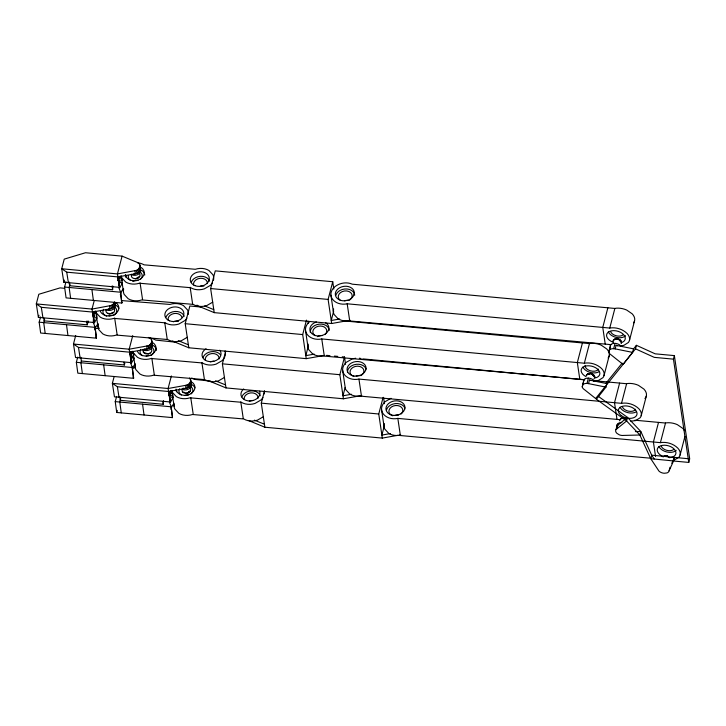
<?xml version="1.0" encoding="UTF-8"?>
<svg xmlns="http://www.w3.org/2000/svg" width="726" height="726" viewBox="0 0 726 726"><rect width="100%" height="100%" fill="white"/><g stroke="black" fill="none" stroke-linecap="round" stroke-linejoin="round"><path stroke-width="1.09" d="M64.523 288.295L60.086 287.886L38.805 294.266L36.3 303.913L41.318 307.307L92.483 312.053L109.998 308.895C112.929 308.595 116.242 305.637 114.726 302.524M117.966 280.78L118.011 276.352M140.054 265.498L138.838 268.856L136.424 270.39L117.44 273.92L61.719 268.765L64.224 259.128L85.505 252.739L122.095 256.133L136.597 262.131C142.296 263.611 141.742 273.602 135.417 273.756L117.911 276.905L66.738 272.168L61.719 268.765L63.806 282.223L119.536 287.369L118.029 276.443L117.911 276.905M148.349 337.409C153.985 338.498 151.707 346.12 146.706 346.039L129.192 349.197L73.471 344.042L75.704 335.466M129.664 352.183L129.782 351.711L131.279 362.646L75.558 357.501L73.471 344.042L78.49 347.436L129.664 352.183L147.169 349.024C151.199 348.698 153.531 344.433 151.807 340.766M181.972 389.717C181.663 394.917 191.065 394.182 190.711 389.263M189.604 378.001C192.544 380.914 189.014 385.188 185.602 385.352L168.096 388.501L112.367 383.355L114.046 376.921M168.559 391.486L168.677 391.024L170.183 401.959L114.454 396.813L112.367 383.355L117.385 386.749L168.559 391.486L186.065 388.337C190.094 388.011 192.426 383.736 190.702 380.079M118.792 285.763L119.118 283.185L119.745 287.823L122.522 282.786L120.171 282.568L119.536 277.922L120.008 276.189M617.363 424.22L616.02 429.52A5.835 3.639 14.2 0 0 616.882 433.313L619.26 434.81A5.835 3.639 14.2 0 0 623.643 435.418L639.915 435.01L640.795 431.48L627.5 417.405L598.26 396.287M632.591 352.382L633.489 348.825L616.084 345.34L615.185 348.879L613.688 348.671A5.835 3.639 14.2 0 0 609.223 350.313L608.887 352.164A5.835 3.639 14.2 0 0 611.156 354.932L623.108 364.425L632.591 352.382L615.185 348.879M582.57 385.061A5.835 3.639 14.2 0 1 587.044 383.419L588.532 383.627L589.43 380.088L606.836 383.573L605.938 387.13L596.454 399.173L584.503 389.68A5.835 3.639 14.2 0 1 582.234 386.913L583.904 379.752A5.835 3.639 14.2 0 1 589.122 378.182A5.835 3.639 14.2 0 1 594.485 381.214M582.234 386.913L583.305 382.675M587.044 383.419L588.378 378.119M609.223 350.313L610.557 345.004A5.835 3.639 14.2 0 1 615.775 343.443A5.835 3.639 14.2 0 1 621.138 346.465M608.887 352.164L610.23 346.865M613.688 348.671L615.031 343.371M616.746 428.785L617.635 425.245L627.5 417.405L626.602 420.962L616.02 429.52M92.483 312.053L92.61 311.581L94.108 322.516L38.387 317.371L38.941 315.229M63.806 282.223L64.369 280.082M308.251 346.266L305.818 355.649L306.227 358.653L323.124 355.649A5.835 4.438 -7.9 0 0 324.622 355.395M333.67 311.118L331.238 320.502L331.646 323.506L348.544 320.502A5.835 4.438 -7.9 0 0 350.05 320.248M345.149 387.439L342.99 395.779L343.398 398.783L360.296 395.779A5.835 4.438 -7.9 0 0 361.793 395.525M384.317 425.708L381.885 435.092L382.293 438.096L398.138 435.273M639.905 435.092L650.768 458.714L658.927 471.056A5.835 3.639 14.7 0 0 664.236 473.261L666.958 472.935A5.835 3.639 14.7 0 0 669.1 470.793L673.556 460.946L674.472 457.425L688.611 458.75M94.208 300.691L92.02 309.067L94.108 322.516M122.095 256.133L117.44 273.92L119.536 287.369M132.749 335.594L129.192 349.197L131.279 362.646M171.372 375.95L168.096 388.501L170.183 401.959M306.227 358.653L188.814 347.781L185.212 323.696L189.849 306.009L201.038 307.044M331.646 323.506L214.234 312.634L210.631 288.549L215.268 270.862L332.744 281.733L333.824 289.111M343.398 398.783L225.986 387.911L222.383 363.826L225.659 351.339M382.293 438.096L264.881 427.224L261.287 403.139L264.554 390.652M314.258 354.143L305.818 355.649L302.688 334.568L306.472 320.13M339.686 318.995L331.238 320.502L328.107 299.421L332.744 281.733M351.438 394.272L342.99 395.779L339.859 374.698L344.496 357.01L342.255 356.802M390.334 433.585L381.885 435.092L378.754 414.001L383.11 397.403M582.443 342.944L577.333 362.564L579.811 379.253M309.512 321.872L308.949 322.28A13.994 10.609 -8.4 0 0 306.181 332.898C309.013 338.398 316.055 340.222 321.763 338.942L584.339 363.209L589.448 343.598L590.773 343.344A13.994 8.694 14.6 0 1 601.273 345.204L606.764 348.97A13.994 8.694 14.6 0 1 608.107 358.009M607.871 307.806L602.762 327.417L605.239 344.106M614.868 308.45L352.291 284.184C346.429 281.606 339.169 282.977 334.368 287.133A13.994 10.609 -8.4 0 0 331.6 297.751C334.432 303.25 341.483 305.083 347.182 303.795L609.758 328.061L614.868 308.45L616.202 308.196A13.994 8.694 14.6 0 1 626.692 310.056L632.183 313.823A13.994 8.694 14.6 0 1 633.526 322.861M604.032 375.569L609.141 355.958M629.46 340.421L634.569 320.81M619.614 383.074L614.514 402.694L616.991 419.383M595.846 398.284L635.495 348.843L636.412 345.313L655.197 353.834L674.363 355.604L689.7 458.85L688.774 462.417L673.528 461.019M355.704 358.227L352.128 358.989L346.12 362.41A13.994 10.609 -8.4 0 0 343.353 373.028C346.184 378.527 353.235 380.351 358.934 379.072L621.51 403.338L626.62 383.727L627.954 383.473A13.994 8.694 14.6 0 1 638.444 385.334L643.935 389.1A13.994 8.694 14.6 0 1 645.278 398.138L644.888 398.483M641.212 415.699L646.322 396.087M688.774 462.417L673.447 359.143L674.363 355.604M658.518 422.387L653.409 441.998L655.551 456.463M391.024 398.293L385.016 401.723A13.994 10.609 -8.4 0 0 382.248 412.332C385.079 417.84 392.131 419.664 397.83 418.385L660.406 442.651L665.515 423.031L666.849 422.786A13.994 8.694 14.6 0 1 677.34 424.646L682.83 428.413A13.994 8.694 14.6 0 1 684.518 430.718M669.1 470.793L670.025 467.263M680.108 455.002L684.927 436.48M94.58 311.327L94.117 313.069L94.752 317.707L97.102 317.934L94.326 322.97L93.69 318.324L93.409 319.095L93.327 322.725L95.042 326.891L96.404 338.18L40.647 333.025L39.168 322.181L40.565 316.963M44.649 319.141L43.714 322.607L45.203 333.443M118.746 287.587L120.471 291.743L121.832 303.041L66.075 297.878L64.587 287.042L65.984 281.824M70.068 283.993L69.142 287.46L70.622 298.304M130.499 362.855L132.223 367.02L133.584 378.31L77.827 373.155L76.339 362.31L77.736 357.092M80.849 357.283L81.357 361.003L80.895 362.737L82.374 373.572M169.394 402.168L171.118 406.324L172.479 417.622L116.723 412.468L115.234 401.623L116.641 396.405M116.723 412.468L117.285 410.381M120.716 398.583L119.79 402.041L121.269 412.885M43.805 318.088L44.186 320.874L87.193 324.84L88.227 321.028M96.404 338.18L95.042 326.891M69.097 282.006L69.605 285.726L112.612 289.692L112.829 286.098M121.832 303.041L120.471 291.743M81.357 361.003L124.364 364.969L124.836 363.236M130.589 359.225L130.871 358.453L131.497 363.1L134.274 358.063L131.923 357.836L131.288 353.199L131.76 351.457M131.923 357.836L132.395 356.103M133.584 378.31L132.223 367.02M119.745 396.596L120.253 400.307L163.259 404.282L163.477 400.688M172.788 394.59L173.169 397.376L170.819 397.149L170.183 392.503L170.655 390.769L171.037 393.556M172.479 417.622L171.118 406.324M92.592 314.059L92.583 311.499M129.763 354.188L129.763 351.629M168.659 393.501L168.659 390.933M106.214 309.403C103.909 315.656 116.596 314.93 114.363 308.986M38.387 317.371L36.3 303.913L92.02 309.067L110.996 305.528L113.41 304.003L114.608 301.807M131.633 274.256C129.328 280.508 142.024 279.782 139.782 273.838M143.385 349.533C141.08 355.785 153.776 355.059 151.534 349.115M188.633 391.532L190.375 391.024M169.485 398.538L169.766 397.766L170.392 402.404L173.169 397.376M583.904 379.752L583.577 381.613M586.254 375.641C587.906 371.004 597.28 374.616 594.077 378.8M588.977 374.38L590.202 373.491M592.942 375.614L592.634 374.244M610.203 345.894L610.557 345.004M621.284 343.489C623.207 338.234 611.601 336.764 613.243 342.382M619.596 340.866L619.287 339.496M671.804 463.333L674.472 457.425L651.694 455.166L640.795 431.48L635.377 431.607M666.904 455.828L662.72 456.645L666.904 455.828L668.555 456.89M588.831 373.763L591.254 373.545M615.485 339.015L617.908 338.797M619.732 420.844C619.432 418.367 622.708 417.84 624.523 418.348L625.703 418.412M112.412 312.498L112.131 312.879L113.71 312.38M633.417 349.061L636.412 345.313M605.883 383.382L622.118 363.145M615.757 339.314L616.855 338.743M622.563 418.53L624.714 418.013M137.305 278.394L136.679 278.285L137.55 277.731M186.836 393.265L189.785 391.813M212.772 302.116L206.783 305.573A13.994 10.609 -8.4 0 1 193.116 304.375L141.86 299.92A13.994 10.609 -8.4 0 1 128.184 298.731L124.155 294.402A13.994 10.609 -8.4 0 1 123.665 288.93M187.344 337.263L181.364 340.721A13.994 10.609 -8.4 0 1 167.688 339.523L116.432 335.067A13.994 10.609 -8.4 0 1 102.765 333.869L98.736 329.55A13.994 10.609 -8.4 0 1 98.246 324.077M224.525 377.393L218.535 380.851A13.994 10.609 -8.4 0 1 204.868 379.653L153.613 375.197A13.994 10.609 -8.4 0 1 139.936 373.999L135.907 369.679A13.994 10.609 -8.4 0 1 135.417 364.207M263.42 416.706L257.431 420.154A13.994 10.609 -8.4 0 1 243.764 418.966L192.508 414.501A13.994 10.609 -8.4 0 1 178.832 413.312L174.812 408.992A13.994 10.609 -8.4 0 1 174.131 404.446M135.036 278.739L136.189 278.684M109.608 313.886L111.74 313.196M185.684 393.329L186.255 393.038M147.932 353.952L150.055 353.172M137.831 277.359L139.728 276.434M674.554 459.903L679.064 457.062A13.994 8.694 14.6 0 0 677.721 448.024C673.22 443.686 666.568 441.608 660.406 442.651M316.364 321.963L314.131 322.943A9.565 7.251 -8.4 0 0 310.047 330.657A9.565 7.251 -8.4 0 0 317.498 335.929C322.017 336.292 327.263 334.142 328.724 329.54A9.565 7.251 -8.4 0 0 325.693 322.834M212.301 282.986A13.994 10.609 -8.4 0 1 210.295 285.427L204.305 288.875A13.994 10.609 -8.4 0 1 190.639 287.687L139.383 283.222A13.994 10.609 -8.4 0 1 125.707 282.033L121.678 277.713A13.994 10.609 -8.4 0 1 121.097 275.944M186.881 318.124A13.994 10.609 -8.4 0 1 184.867 320.574L178.886 324.023A13.994 10.609 -8.4 0 1 165.21 322.834L113.955 318.369A13.994 10.609 -8.4 0 1 100.288 317.18L96.259 312.852A13.994 10.609 -8.4 0 1 95.678 311.091M224.924 356.466A13.994 10.609 -8.4 0 1 222.047 360.704L216.058 364.153A13.994 10.609 -8.4 0 1 202.391 362.964L151.135 358.499A13.994 10.609 -8.4 0 1 137.459 357.31L133.43 352.981A13.994 10.609 -8.4 0 1 132.849 351.221M262.948 397.567A13.994 10.609 -8.4 0 1 260.943 400.008L254.953 403.465A13.994 10.609 -8.4 0 1 241.286 402.268L190.03 397.812A13.994 10.609 -8.4 0 1 176.354 396.623L172.325 392.294A13.994 10.609 -8.4 0 1 171.744 390.524M613.18 340.222L614.895 339.614M586.526 374.97L589.104 374.062M616.574 338.969L617.363 338.724M589.929 373.718L590.719 373.473M623.389 418.185L624.178 417.94M665.588 455.992L666.368 455.746M95.133 328.651L99.48 328.216M132.967 368.282L135.09 367.646M613.724 339.659L616.02 339.042M587.071 374.407L589.367 373.79M620.53 418.875L622.826 418.258M611.238 344.659L348.153 320.81A13.994 10.609 -8.4 0 1 338.071 318.787L334.078 314.44A13.994 10.609 -8.4 0 1 333.633 308.967M584.811 379.716L322.734 355.949A13.994 10.609 -8.4 0 1 312.643 353.934L308.659 349.587A13.994 10.609 -8.4 0 1 308.214 344.115M619.986 419.664L359.905 396.078A13.994 10.609 -8.4 0 1 349.823 394.064L345.83 389.717A13.994 10.609 -8.4 0 1 345.131 387.031L342.654 370.342M651.376 458.278L398.801 435.391A13.994 10.609 -8.4 0 1 388.719 433.377L384.735 429.03A13.994 10.609 -8.4 0 1 384.281 423.548M614.514 339.242L616.392 338.851M587.86 373.99L589.739 373.6M621.32 418.457L623.198 418.067M663.519 456.246L665.388 455.864M622.291 418.23L623.661 417.958M664.499 456.019L665.851 455.765M609.758 328.061C615.92 327.018 622.572 329.105 627.073 333.443A13.994 8.694 14.6 0 1 628.417 342.472L623.906 345.322L620.748 345.921M584.339 363.209C590.492 362.165 597.153 364.252 601.654 368.581A13.994 8.694 14.6 0 1 602.997 377.62L598.487 380.46L593.587 381.05M621.51 403.338C627.672 402.295 634.324 404.382 638.826 408.711A13.994 8.694 14.6 0 1 640.169 417.749L635.658 420.59L630.758 421.18M108.501 313.714L110.189 313.596M137.16 278.049L138.312 277.904M187.807 392.639L188.96 392.485M107.521 313.323L109.662 313.514M144.692 353.453L146.371 353.453L145.99 353.181M121.342 300.564L169.848 304.43A13.994 10.609 -8.4 0 1 183.515 305.628L187.544 309.948A13.994 10.609 -8.4 0 1 188.215 314.494M175.202 342.146L155.763 340.104A13.994 10.609 -8.4 0 0 149.284 338.08M210.758 381.159L194.659 379.408A13.994 10.609 -8.4 0 0 191.628 378.065M210.631 288.549L328.107 299.421M64.587 287.042L120.344 292.197M343.752 320.892L589.448 343.598M673.447 359.143L654.271 357.364L635.495 348.843M185.212 323.696L302.688 334.568M39.168 322.181L94.924 327.344M326.591 355.35L329.949 355.658M334.423 356.076L337.781 356.384M583.586 379.752L362.764 358.88M595.973 380.896L626.62 383.727M222.383 363.826L339.859 374.698M76.339 362.31L132.096 367.474M634.869 420.2L665.515 423.031M261.287 403.139L378.754 414.001M115.234 401.623L170.991 406.778M117.902 280.581L119.726 280.744M92.483 315.719L94.307 315.892M168.55 395.162L171.291 395.416M119.536 277.922L121.886 278.149M94.117 313.069L96.467 313.287M131.288 353.199L133.638 353.417L133.893 355.277M170.183 392.503L172.534 392.73M673.556 460.946L650.768 458.714L651.694 455.166L654.162 458.968M182.789 392.176L184.885 392.494M111.259 313.432L111.877 313.541M148.431 353.562L149.057 353.671M187.326 392.866L187.952 392.984M588.532 383.627L605.938 387.13M359.325 358.199L361.049 358.535M143.331 352.128L144.928 352.6M617.717 339.133L620.63 340.612M591.064 373.881L593.977 375.36M624.523 418.348L626.62 419.192M666.722 456.164L668.809 457.035L667.893 456.237M204.714 305.964L213.762 309.612M214.234 312.634L197.944 305.936A5.835 4.401 -8.9 0 1 197.009 305.092M178.287 340.703L188.343 344.75M188.814 347.781L172.516 341.084M215.459 380.832L225.514 384.88M225.986 387.911L209.696 381.214M254.354 420.145L264.409 424.193M264.881 427.224L248.591 420.526M596.454 399.264L626.602 420.962L639.915 435.01M618.897 339.196L619.813 339.977M592.244 373.944L593.16 374.725M619.568 339.841L621.211 341.329M592.915 374.589L594.567 376.077M619.714 340.195L621.529 342.082M593.06 374.943L594.875 376.83M593.069 375.288L594.903 377.565M121.405 301.88L121.95 302.588M133.157 377.157L133.702 377.856M95.986 337.027L96.531 337.726M189.876 387.684L190.43 388.419M169.757 400.77L170.301 401.496M130.852 361.457L131.406 362.183M618.425 338.96L618.815 339.469M591.772 373.709L592.162 374.217M625.231 418.176L625.621 418.684M667.43 455.992L667.82 456.518M190.802 381.967L191.165 383.074M140.154 267.377L140.517 268.484M151.906 342.654L152.269 343.761M190.339 378.972L191.147 384.235M190.266 382.393L190.729 385.379M189.486 383.437L189.949 386.432M188.397 384.317L188.86 387.312M187.072 384.971L187.535 387.965M185.602 385.352L186.065 388.337A5.835 4.438 -8.8 0 1 183.097 388.192M139.691 264.391L140.49 269.655M151.444 339.659L152.242 344.923M139.61 267.803L140.082 270.798M151.362 343.08L151.825 346.075M138.838 268.856L139.301 271.842M150.591 344.133L151.053 347.119M137.749 269.736L138.212 272.722M149.502 345.013L149.964 347.999M148.177 345.658L148.639 348.652M136.424 270.39L136.887 273.375M146.706 346.039L147.169 349.024A5.835 4.438 -8.8 0 1 144.193 348.879M134.954 270.762L135.417 273.756A5.835 4.438 -8.8 0 1 133.902 273.829M114.762 302.806L115.071 304.793M114.191 302.951L114.654 305.945M113.41 304.003L113.873 306.989M112.321 304.884L112.784 307.869M110.996 305.528L111.459 308.523M109.526 305.909L109.998 308.895A5.835 4.438 -8.8 0 1 108.483 308.977M117.385 386.749L119.01 397.231M78.49 347.436L80.114 357.918M66.738 272.168L68.362 282.641M41.318 307.307L42.934 317.788M397.83 418.385L400.307 435.074M381.558 409.645L384.036 426.344M358.934 379.072L361.412 395.761M347.182 303.795L349.66 320.493M330.911 295.065L333.388 311.753M321.763 338.942L324.241 355.631M305.483 330.212L307.96 346.901M240.787 401.877L243.264 418.566M201.892 362.564L204.369 379.253M190.139 287.287L192.617 303.985M190.729 397.512L193.207 414.201M164.72 322.435L167.198 339.124M171.772 390.724L174.086 406.306M151.834 358.199L154.311 374.897M140.082 282.922L142.559 299.62M132.876 351.42L135.19 366.993M121.124 276.143L123.438 291.725M114.663 318.07L117.14 334.768M95.705 311.291L98.019 326.863M383.546 397.367L384.471 403.692M344.496 357.01L345.576 364.388M307.942 321.092L308.251 323.197M162.878 401.496L163.259 404.282M142.55 404.137L144.038 414.982M122.013 279.074L122.267 280.926M123.983 362.183L124.364 364.969M112.103 285.98L112.612 289.692M96.594 314.222L96.975 317.008M103.655 364.824L105.134 375.669M91.903 289.547L93.382 300.392M87.41 321.246L87.664 323.106M86.684 321.128L87.193 324.84M66.483 324.694L67.963 335.539M589.43 380.088A5.835 3.639 14.2 0 1 590.873 380.542M617.036 426.071A5.835 3.639 14.2 0 1 621.837 422.577M617.635 425.245A5.835 3.639 14.2 0 1 618.679 424.71M616.084 345.34A5.835 3.639 14.2 0 1 617.527 345.794M120.316 294.792A18.658 13.848 -7.8 0 1 123.438 288.73M125.362 274.519A9.565 7.251 -8.4 0 0 133.03 280.69C139.247 281.951 147.832 274.891 142.759 268.874A9.565 7.251 -8.4 0 0 141.116 267.549M125.761 277.223A9.565 7.251 -8.4 0 1 125.916 275.317M141.516 270.253A9.565 7.251 -8.4 0 1 144.755 275.045M139.837 271.833A6.997 5.3 -8.4 0 1 140.508 279.31M130.68 280.436A6.997 5.3 -8.4 0 1 128.42 275.535M213.462 280.272A13.994 10.609 -8.4 0 0 212.963 274.8L208.943 270.48A13.994 10.609 -8.4 0 0 195.267 269.282L144.011 264.827A13.994 10.609 -8.4 0 0 137.532 262.812M132.776 281.425A6.997 5.3 -8.4 0 1 138.004 280.29M191.256 282.296A9.565 7.251 -8.4 0 1 200.449 276.325A9.565 7.251 -8.4 0 1 209.651 281.134M193.606 284.973A6.997 5.3 -8.4 0 1 200.131 278.303A6.997 5.3 -8.4 0 1 207.4 283.612M200.358 286.089A6.997 5.3 -8.4 0 1 203.952 286.098M612.989 342.164A9.565 5.944 14.6 0 1 607.934 332.444A9.565 5.944 14.6 0 1 622.545 333.606A9.565 5.944 14.6 0 1 620.857 342.79M625.558 335.711A9.565 5.944 14.6 0 1 616.365 337.436A9.565 5.944 14.6 0 1 608.324 331.9M623.044 334.877A6.997 4.347 14.6 0 1 616.038 335.721A6.997 4.347 14.6 0 1 610.593 331.419M335.884 295.373A9.565 7.251 -8.4 0 1 339.95 290.5L342.182 289.529A9.565 7.251 -8.4 0 1 354.715 295.192M340.603 300.519A6.997 5.3 -8.4 0 1 340.412 292.678A6.997 5.3 -8.4 0 1 350.658 292.578A6.997 5.3 -8.4 0 1 349.061 300.437M344.405 300.8A6.997 5.3 -8.4 0 1 347.999 300.401M140.753 269.981A5.835 4.438 -8.8 0 1 137.804 274.582A5.835 4.438 -8.8 0 1 131.379 274.582M115.334 305.129A5.835 4.438 -8.8 0 1 112.385 309.721A5.835 4.438 -8.8 0 1 105.96 309.73M114.227 303.051A5.835 4.438 -8.8 0 1 114.962 304.022M100.433 311.499A9.565 7.251 -8.4 0 0 107.611 315.837C113.828 317.099 122.404 310.038 117.34 304.022A9.565 7.251 -8.4 0 0 115.688 302.697M116.096 305.401A9.565 7.251 -8.4 0 1 118.846 308.359M114.418 306.98A6.997 5.3 -8.4 0 1 113.728 315.456M106.776 316.255A6.997 5.3 -8.4 0 1 103.582 309.33M108.982 315.855A6.997 5.3 -8.4 0 1 112.584 315.438M165.837 317.444A9.565 7.251 -8.4 0 1 175.03 311.463A9.565 7.251 -8.4 0 1 184.232 316.282M168.178 320.121A6.997 5.3 -8.4 0 1 173.804 313.578A6.997 5.3 -8.4 0 1 181.89 317.371M173.205 321.772A6.997 5.3 -8.4 0 1 178.532 321.246M586.063 376.658A9.565 5.944 14.6 0 1 583.132 367.111A9.565 5.944 14.6 0 1 597.498 369.062A9.565 5.944 14.6 0 1 595.429 377.928M598.705 371.921A9.565 5.944 14.6 0 1 582.905 367.047M598.405 369.098A6.997 4.347 14.6 0 1 590.619 370.859A6.997 4.347 14.6 0 1 585.029 365.396M310.292 332.426A9.565 7.251 -8.4 0 1 314.53 325.647L316.763 324.667A9.565 7.251 -8.4 0 1 329.295 330.339M315.184 335.666A6.997 5.3 -8.4 0 1 314.567 328.179A6.997 5.3 -8.4 0 1 324.404 327.099A6.997 5.3 -8.4 0 1 325.012 334.586M317.344 336.655A6.997 5.3 -8.4 0 1 322.58 335.548M94.897 329.94A18.658 13.848 -7.8 0 1 98.01 323.869M400.698 434.838A5.835 4.438 -7.9 0 1 399.191 435.083M191.029 383.455A5.835 4.438 -8.8 0 1 189.087 388.809A5.835 4.438 -8.8 0 1 182.026 389.172M176.01 389.109A9.565 7.251 -8.4 0 0 183.678 395.271C189.894 396.541 198.479 389.481 193.406 383.455A9.565 7.251 -8.4 0 0 191.764 382.139M259.627 391.205A9.565 7.251 -8.4 0 1 247.983 400.852A9.565 7.251 -8.4 0 1 243.7 388.945M176.409 391.813A9.565 7.251 -8.4 0 1 176.563 389.907M190.094 383.918A9.565 7.251 -8.4 0 1 194.913 387.793M190.484 386.413A6.997 5.3 -8.4 0 1 191.165 393.891M181.337 395.026A6.997 5.3 -8.4 0 1 179.649 388.773M264.337 392.067A13.994 10.609 -8.4 0 1 264.291 393.928M185.057 395.298A6.997 5.3 -8.4 0 1 188.651 394.88M241.912 396.886A9.565 7.251 -8.4 0 1 251.096 390.906A9.565 7.251 -8.4 0 1 260.298 395.715M244.254 399.554A6.997 5.3 -8.4 0 1 250.779 392.884A6.997 5.3 -8.4 0 1 258.048 398.202M249.281 401.206A6.997 5.3 -8.4 0 1 252.83 400.498M663.637 456.745A9.565 5.944 14.6 0 1 659.045 446.662A9.565 5.944 14.6 0 1 674.245 449.158A9.565 5.944 14.6 0 1 669.272 457.67M676.205 450.301A9.565 5.944 14.6 0 1 667.012 452.026A9.565 5.944 14.6 0 1 658.972 446.49M673.701 449.458A6.997 4.347 14.6 0 1 666.686 450.301A6.997 4.347 14.6 0 1 661.241 446.009M386.531 409.963A9.565 7.251 -8.4 0 1 390.597 405.081L392.83 404.11A9.565 7.251 -8.4 0 1 404.89 407.939M392.757 415.789A6.997 5.3 -8.4 0 1 389.916 408.411A6.997 5.3 -8.4 0 1 399.999 406.279A6.997 5.3 -8.4 0 1 401.079 414.02M395.053 415.381A6.997 5.3 -8.4 0 1 398.647 414.991M170.964 409.373A18.658 13.848 -7.8 0 1 174.086 403.311M152.133 344.151A5.835 4.438 -8.8 0 1 150.191 349.496A5.835 4.438 -8.8 0 1 143.131 349.859M137.604 351.629A9.565 7.251 -8.4 0 0 144.783 355.967C150.999 357.228 159.584 350.168 154.511 344.151A9.565 7.251 -8.4 0 0 152.868 342.826M219.778 350.195A9.565 7.251 -8.4 0 1 216.548 360.241A9.565 7.251 -8.4 0 1 203.589 358.862A9.565 7.251 -8.4 0 1 206.075 348.743M153.268 345.531A9.565 7.251 -8.4 0 1 156.507 350.313M152.796 348.072A6.997 5.3 -8.4 0 1 150.899 355.586M142.432 355.713A6.997 5.3 -8.4 0 1 140.753 349.46M225.06 350.948A13.994 10.609 -8.4 0 1 225.214 355.549M146.162 355.985A6.997 5.3 -8.4 0 1 149.756 355.568M203.008 357.573A9.565 7.251 -8.4 0 1 210.957 351.738A9.565 7.251 -8.4 0 1 220.45 354.715M205.358 360.25A6.997 5.3 -8.4 0 1 211.883 353.571A6.997 5.3 -8.4 0 1 219.152 358.889M210.377 361.902A6.997 5.3 -8.4 0 1 213.925 361.185M635.885 412.05A9.565 5.944 14.6 0 1 620.077 407.177M635.577 409.228A6.997 4.347 14.6 0 1 628.68 411.197A6.997 4.347 14.6 0 1 622.345 406.696M347.464 372.556A9.565 7.251 -8.4 0 1 351.702 365.777L353.934 364.797A9.565 7.251 -8.4 0 1 365.986 368.636M353.861 376.476A6.997 5.3 -8.4 0 1 351.357 368.699A6.997 5.3 -8.4 0 1 362.011 367.528A6.997 5.3 -8.4 0 1 360.813 375.714M356.157 376.077A6.997 5.3 -8.4 0 1 359.751 375.678M132.286 369.162A18.658 13.848 -7.8 0 1 135.19 363.998M354.143 294.393C352.682 298.994 347.436 301.154 342.926 300.791A9.565 7.251 -8.4 0 1 335.466 295.509A9.565 7.251 -8.4 0 1 339.55 287.795L341.783 286.824A9.565 7.251 -8.4 0 1 354.143 294.393M365.895 369.67C364.434 374.271 359.188 376.422 354.678 376.059A9.565 7.251 -8.4 0 1 347.219 370.786A9.565 7.251 -8.4 0 1 351.302 363.073L353.535 362.102A9.565 7.251 -8.4 0 1 365.895 369.67M404.79 408.983C403.329 413.575 398.084 415.735 393.574 415.372A9.565 7.251 -8.4 0 1 386.114 410.099A9.565 7.251 -8.4 0 1 390.198 402.385L392.43 401.405A9.565 7.251 -8.4 0 1 404.79 408.983M195.04 285.69A9.565 7.251 -8.4 0 0 209.306 278.475A9.565 7.251 -8.4 0 0 195.022 273.076A9.565 7.251 -8.4 0 0 195.04 285.69M169.612 320.838A9.565 7.251 -8.4 0 0 183.887 313.623A9.565 7.251 -8.4 0 0 169.594 308.223A9.565 7.251 -8.4 0 0 169.612 320.838M621.247 415.553A9.565 5.944 14.6 0 0 636.802 414.954A9.565 5.944 14.6 0 0 624.968 405.916A9.565 5.944 14.6 0 0 621.247 415.553"/></g></svg>
